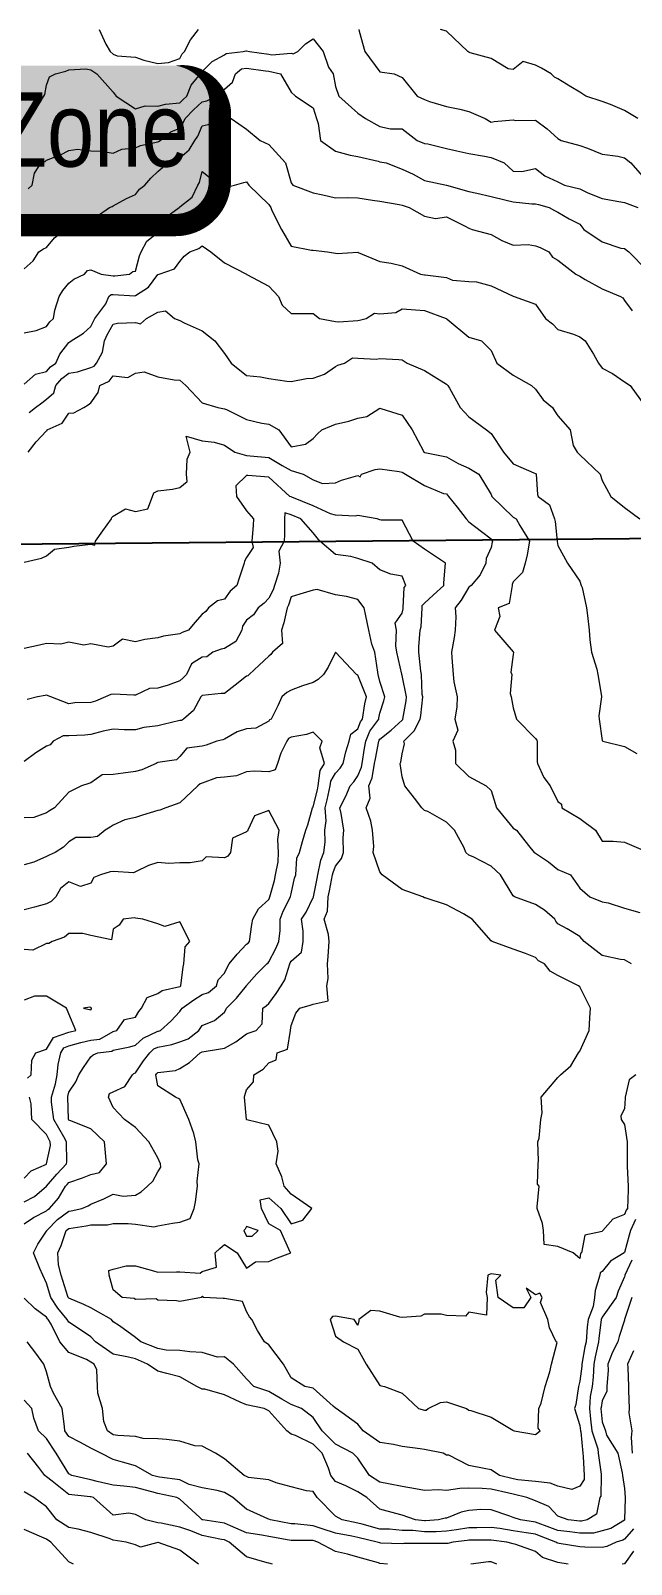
# Model space of a CAD drawing. Extents: x 537850 to 541798, y 6045627 to 6050132.
# Drawn here: x 540081.2 to 540162.2, y 6046656 to 6046862.9 of the extents above; entities that cross this region are included whole.
import ezdxf

# ---------------------------------------------------------------- set-up
doc = ezdxf.new("R2010")
doc.units = 0
doc.header["$LTSCALE"] = 5
doc.linetypes.add('DASHED2', pattern=[9.525, 6.35, -3.175])
doc.linetypes.add('foc-QUARTERLINE', pattern=[33, 25, -3, 2, -3])
doc.layers.add('CG-NOTES', color=7, linetype='Continuous')
doc.layers.add('L-SECQ', color=8, linetype='foc-QUARTERLINE')
doc.layers.add('Contour_Line_Intermediate', color=7, linetype='DASHED2', true_color=0xd9d9d9)
doc.layers.add('Contour_Line_Major', color=7, linetype='Continuous', true_color=0x6b6b6b)
doc.styles.add('80', font='ARIALN.TTF', dxfattribs={"height": 10})

# ---------------------------------------------------------------- blocks, each defined once
blk = doc.blocks.new('*U489')
h = blk.add_hatch(color=255)
edge = h.paths.add_edge_path()
edge.add_line((-44, -11.5), (44, -11.5))
edge.add_arc((44, -5.5), 6, 270, 360)
edge.add_line((50, -5.5), (50, 4))
edge.add_arc((44, 4), 6, 0, 90)
edge.add_line((44, 10), (-44, 10))
edge.add_arc((-44, 4), 6, 90, 180)
edge.add_line((-50, 4), (-50, -5.5))
edge.add_arc((-44, -5.5), 6, 180, 270)
at = {"color": 131, "flags": 128}
blk.add_lwpolyline([(-44, -11.5, 3, 3, 0), (44, -11.5, 3, 3, 0.414214), (50, -5.5, 3, 3, 0), (50, 4, 3, 0, 0.414214), (44, 10, 0, 0, 0), (-44, 10, 0, 0, 0.414214), (-50, 4, 0, 0, 0), (-50, -5.5, 0, 3, 0.414214)], format="xyseb", close=True, dxfattribs=at)
at = {"color": 131, "style": '80'}
blk.add_attdef('ENTER_TEXT_001', (-35.99, -5), '', height=10, dxfattribs=at)

msp = doc.modelspace()

# ---------------------------------------------------------------- linework, layer by layer
at = {"layer": 'Contour_Line_Intermediate', "linetype": 'Continuous', "lineweight": 13, "flags": 128}
for points, elevation in [([(540090.44, 6046863.029), (540091.307, 6046861.043), (540091.912, 6046860.029), (540092.321, 6046859.686), (540092.874, 6046859.475), (540095.321, 6046859.301), (540096.453, 6046858.896), (540098.32, 6046858.429), (540099.797, 6046858.552), (540101.32, 6046859.112), (540101.615, 6046859.734), (540101.921, 6046860.029), (540102.739, 6046861.61), (540103.817, 6046863.029)], 890.957), ([(540125.477, 6046863.029), (540125.533, 6046862.815), (540126.263, 6046860.029), (540128.319, 6046857.33), (540130.244, 6046857.029), (540131.319, 6046856.553), (540133.354, 6046854.029), (540134.319, 6046853.564), (540135.029, 6046853.319), (540137.319, 6046852.64), (540139.082, 6046852.265), (540140.318, 6046851.968), (540142.509, 6046851.029), (540143.318, 6046850.543), (540143.741, 6046850.607), (540146.318, 6046850.853), (540146.619, 6046850.728), (540149.318, 6046850.8), (540150.901, 6046849.613), (540152.318, 6046848.325), (540152.782, 6046848.029), (540155.318, 6046847.393), (540156.331, 6046847.016), (540158.318, 6046846.208), (540160.424, 6046845.923), (540161.317, 6046845.73), (540162.177, 6046845.029), (540164.317, 6046842.564)], 890.957), ([(540163.126, 6046851.029), (540161.317, 6046852.073), (540159.426, 6046852.92), (540158.318, 6046853.29), (540156.099, 6046854.029), (540155.318, 6046854.55), (540154.065, 6046855.281), (540152.318, 6046856.357), (540151.881, 6046856.592), (540151.445, 6046857.029), (540150.106, 6046857.817), (540149.318, 6046858.211), (540147.644, 6046858.703), (540146.318, 6046857.622), (540145.625, 6046857.722), (540143.318, 6046859.106), (540140.486, 6046859.861), (540140.318, 6046859.952), (540140.172, 6046860.029), (540137.319, 6046862.778), (540136.503, 6046863.029)], 891.957), ([(540080.822, 6046841.529), (540081.381, 6046842.03), (540081.704, 6046843.646), (540082.584, 6046845.029), (540083.135, 6046845.216), (540083.321, 6046845.406), (540085.223, 6046846.128), (540086.321, 6046846.681), (540087.491, 6046846.859), (540089.321, 6046846.646), (540090.759, 6046846.591), (540092.321, 6046846.36), (540093.474, 6046846.876), (540095.321, 6046847.07), (540095.984, 6046847.366), (540098.32, 6046847.884), (540098.427, 6046847.923), (540098.665, 6046848.029), (540100.118, 6046849.231), (540101.32, 6046849.713), (540101.82, 6046850.529), (540102.038, 6046851.029), (540103.158, 6046852.191), (540104.32, 6046853.27), (540104.945, 6046853.404), (540106.252, 6046854.029), (540106.89, 6046854.459), (540107.32, 6046854.983), (540108.441, 6046855.907), (540108.808, 6046857.029), (540109.617, 6046857.732), (540110.32, 6046857.805), (540112.895, 6046857.454), (540113.32, 6046857.401), (540114.884, 6046857.029), (540116.32, 6046854.577), (540116.941, 6046854.029), (540119.319, 6046852.443), (540119.744, 6046851.029), (540119.998, 6046850.351), (540120.318, 6046848.029), (540122.319, 6046846.59), (540124.297, 6046846.051), (540125.319, 6046845.874), (540128.101, 6046845.247), (540128.319, 6046845.189), (540129.174, 6046845.029), (540131.319, 6046844.195), (540132.823, 6046843.525), (540134.319, 6046842.652), (540137.304, 6046842.03), (540137.319, 6046842.028), (540137.321, 6046842.027), (540140.318, 6046841.165), (540141.389, 6046840.959), (540143.318, 6046840.493), (540145.345, 6046840.003), (540146.318, 6046839.768), (540148.826, 6046839.522), (540149.318, 6046839.516), (540149.723, 6046839.435), (540151.155, 6046839.03), (540151.882, 6046838.594), (540152.318, 6046838.395), (540153.868, 6046837.479), (540155.318, 6046836.755), (540155.816, 6046836.03), (540158.318, 6046834.392), (540160.837, 6046833.51), (540161.317, 6046833.492), (540161.916, 6046833.03), (540164.317, 6046830.548)], 888.957), ([(540080.321, 6046830.736), (540081.533, 6046831.818), (540082.298, 6046833.03), (540082.918, 6046833.433), (540083.321, 6046833.635), (540084.416, 6046834.935), (540085.817, 6046836.03), (540085.928, 6046836.422), (540086.321, 6046836.849), (540087.989, 6046837.362), (540089.321, 6046837.647), (540090.356, 6046837.994), (540091.835, 6046839.03), (540092.198, 6046839.153), (540092.321, 6046839.233), (540094.131, 6046840.22), (540095.321, 6046840.773), (540095.869, 6046841.481), (540096.6, 6046842.03), (540097.386, 6046842.964), (540098.32, 6046843.846), (540098.955, 6046844.395), (540099.604, 6046845.029), (540100.858, 6046845.491), (540101.32, 6046845.697), (540102.569, 6046846.78), (540103.351, 6046848.029), (540103.719, 6046848.63), (540104.32, 6046850.008), (540105.137, 6046850.212), (540106.362, 6046851.029), (540107.151, 6046851.198), (540107.32, 6046851.279), (540108.227, 6046851.029), (540110.32, 6046849.555), (540112.151, 6046848.029), (540113.32, 6046847.492), (540115.564, 6046845.029), (540116.32, 6046842.324), (540116.565, 6046842.03), (540119.319, 6046840.973), (540120.626, 6046840.723), (540122.319, 6046840.316), (540124.005, 6046840.343), (540125.319, 6046840.306), (540127.331, 6046840.017), (540128.319, 6046839.852), (540130.935, 6046839.414), (540131.319, 6046839.31), (540132.256, 6046839.03), (540134.319, 6046837.83), (540135.801, 6046837.548), (540137.319, 6046837.75), (540139.838, 6046836.51), (540140.318, 6046836.233), (540140.776, 6046836.03), (540143.318, 6046835.374), (540144.771, 6046834.577), (540146.318, 6046833.933), (540148.321, 6046834.027), (540149.318, 6046833.838), (540149.929, 6046833.641), (540151.107, 6046833.03), (540151.622, 6046832.334), (540152.318, 6046831.927), (540154.746, 6046830.03), (540155.318, 6046829.766), (540156.029, 6046829.318), (540158.318, 6046828.032), (540160.767, 6046827.03), (540161.102, 6046826.815), (540161.317, 6046826.48), (540162.374, 6046825.087)], 887.957), ([(540080.321, 6046822.134), (540081.926, 6046822.426), (540083.321, 6046822.961), (540083.767, 6046823.585), (540084.282, 6046824.03), (540084.456, 6046825.165), (540085.037, 6046827.03), (540085.514, 6046827.837), (540086.321, 6046828.823), (540087.015, 6046829.336), (540088.457, 6046830.03), (540088.837, 6046830.514), (540089.321, 6046830.586), (540090.704, 6046830.03), (540092.321, 6046829.807), (540092.555, 6046829.796), (540094.51, 6046830.03), (540094.957, 6046830.394), (540095.321, 6046830.423), (540095.855, 6046832.496), (540096.089, 6046833.03), (540096.879, 6046834.472), (540098.32, 6046835.634), (540098.604, 6046835.746), (540098.907, 6046836.03), (540099.56, 6046837.791), (540101.206, 6046839.03), (540101.279, 6046839.071), (540101.32, 6046839.098), (540102.958, 6046840.392), (540103.751, 6046842.03), (540103.962, 6046842.388), (540104.32, 6046843.863), (540106.677, 6046842.03), (540107.32, 6046841.793), (540107.589, 6046841.761), (540108.699, 6046842.03), (540109.949, 6046842.4), (540110.32, 6046842.47), (540110.631, 6046842.03), (540113.32, 6046839.416), (540113.602, 6046839.03), (540113.718, 6046838.631), (540115.019, 6046836.03), (540116.32, 6046833.82), (540119.081, 6046833.268), (540119.319, 6046833.242), (540121.225, 6046833.03), (540122.319, 6046832.861), (540122.523, 6046832.826), (540125.319, 6046832.976), (540125.396, 6046832.953), (540128.319, 6046831.753), (540129.847, 6046831.502), (540131.319, 6046831.167), (540133.776, 6046830.03), (540134.319, 6046829.949), (540134.437, 6046829.912), (540137.319, 6046829.552), (540138.112, 6046829.236), (540140.318, 6046829.056), (540141.342, 6046829.007), (540143.318, 6046828.442), (540146.282, 6046827.066), (540146.318, 6046827.053), (540146.439, 6046827.03), (540149.318, 6046825.959), (540150.679, 6046824.03), (540151.625, 6046823.338), (540152.318, 6046822.58), (540154.427, 6046821.922), (540155.318, 6046821.586), (540156.03, 6046821.031), (540157.12, 6046819.228), (540157.814, 6046818.031), (540158.318, 6046817.355), (540159.72, 6046816.628), (540161.317, 6046815.51), (540162.11, 6046815.031), (540164.074, 6046812.275)], 886.957), ([(540080.321, 6046815.183), (540081.832, 6046816.52), (540083.321, 6046816.889), (540083.841, 6046817.511), (540084.562, 6046818.031), (540085.101, 6046819.251), (540086.321, 6046820.792), (540086.469, 6046820.883), (540086.647, 6046821.031), (540088.288, 6046822.063), (540089.321, 6046822.97), (540089.664, 6046823.687), (540089.856, 6046824.03), (540091.322, 6046826.031), (540091.74, 6046827.03), (540092.048, 6046827.303), (540092.321, 6046827.265), (540095.234, 6046827.117), (540095.321, 6046827.127), (540097.091, 6046828.26), (540098.32, 6046829.997), (540098.35, 6046830), (540098.503, 6046830.03), (540100.607, 6046830.744), (540101.32, 6046831.734), (540101.893, 6046832.457), (540102.656, 6046833.03), (540103.858, 6046833.492), (540104.32, 6046833.862), (540105.508, 6046833.03), (540107.32, 6046831.565), (540110.289, 6046830.03), (540110.32, 6046830.007), (540110.366, 6046829.984), (540113.32, 6046828.394), (540114.618, 6046827.03), (540115.137, 6046825.848), (540116.32, 6046824.706), (540116.995, 6046824.706), (540119.319, 6046824.706), (540120.164, 6046824.03), (540122.319, 6046823.618), (540122.75, 6046823.6), (540125.319, 6046823.789), (540125.543, 6046823.807), (540126.447, 6046824.03), (540127.57, 6046824.779), (540128.319, 6046824.682), (540130.48, 6046824.869), (540131.319, 6046825.341), (540133.132, 6046825.217), (540134.319, 6046825.136), (540137.268, 6046824.03), (540137.319, 6046824.017), (540137.393, 6046823.956), (540140.318, 6046821.528), (540142.009, 6046821.031), (540143.318, 6046819.721), (540144.107, 6046818.031), (540146.318, 6046816.385), (540148.779, 6046815.031), (540149.318, 6046814.532), (540150.353, 6046813.066), (540151.627, 6046812.031), (540151.89, 6046811.603), (540152.318, 6046810.908), (540153.986, 6046809.031), (540154.415, 6046806.934), (540154.914, 6046806.031), (540155.318, 6046805.672), (540158.026, 6046803.031), (540158.318, 6046802.177), (540159.488, 6046800.032), (540161.317, 6046798.551), (540163.38, 6046797.032)], 885.957), ([(540080.835, 6046806.031), (540081.935, 6046807.417), (540083.321, 6046808.906), (540083.404, 6046808.948), (540083.415, 6046809.031), (540085.422, 6046809.931), (540086.321, 6046811.264), (540087.021, 6046811.331), (540088.334, 6046812.031), (540088.962, 6046812.39), (540089.321, 6046812.689), (540090.282, 6046814.07), (540090.53, 6046815.031), (540091.758, 6046815.594), (540092.321, 6046816.32), (540094.273, 6046816.078), (540095.321, 6046816.651), (540096.506, 6046816.846), (540098.32, 6046816.191), (540100.557, 6046815.794), (540101.32, 6046815.712), (540102.125, 6046815.031), (540104.32, 6046812.652), (540106.45, 6046812.031), (540107.32, 6046811.852), (540107.595, 6046811.756), (540110.32, 6046810.434), (540112.4, 6046809.95), (540113.32, 6046809.79), (540114.673, 6046809.031), (540116.32, 6046806.741), (540118.25, 6046807.1), (540119.319, 6046807.87), (540119.878, 6046808.473), (540120.493, 6046809.031), (540121.791, 6046809.56), (540122.319, 6046809.804), (540124.132, 6046810.219), (540125.319, 6046810.612), (540126.536, 6046810.814), (540128.319, 6046811.968), (540128.437, 6046811.913), (540131.319, 6046811.026), (540132.646, 6046809.031), (540134.185, 6046806.165), (540134.264, 6046806.031), (540134.319, 6046805.996), (540134.357, 6046805.993), (540137.319, 6046805.401), (540138.86, 6046804.49), (540140.318, 6046803.854), (540141.644, 6046803.031), (540143.318, 6046800.291), (540143.428, 6046800.032), (540146.318, 6046797.268), (540146.713, 6046797.032), (540147.203, 6046796.147), (540148.521, 6046794.032), (540148.178, 6046792.172), (540147.918, 6046791.032), (540147.579, 6046789.772), (540146.318, 6046788.555), (540146.185, 6046788.166), (540146.144, 6046788.032), (540145.74, 6046785.61), (540144.295, 6046785.032), (540144.513, 6046783.838), (540143.788, 6046782.032), (540146.318, 6046779.081), (540146.351, 6046779.033), (540146.348, 6046779.003), (540146.318, 6046778.74), (540145.979, 6046776.371), (540146.11, 6046776.033), (540145.894, 6046773.457), (540146.019, 6046773.033), (540146.318, 6046771.537), (540146.765, 6046770.033), (540149.318, 6046767.394), (540149.475, 6046767.19), (540149.532, 6046767.033), (540149.532, 6046764.247), (540149.566, 6046764.033), (540150.45, 6046762.166), (540151.299, 6046761.033), (540152.318, 6046758.892), (540152.836, 6046758.551), (540152.862, 6046758.034), (540155.318, 6046756.63), (540157.405, 6046755.034), (540158.318, 6046753.569), (540159.782, 6046753.569), (540161.317, 6046753.43), (540164.153, 6046752.199)], 883.958), ([(540080.321, 6046791.164), (540082.639, 6046791.714), (540083.321, 6046792.034), (540084.411, 6046792.942), (540086.321, 6046793.193), (540087.002, 6046793.351), (540089.321, 6046793.592), (540089.86, 6046793.493), (540089.932, 6046794.032), (540090.933, 6046795.42), (540092.095, 6046797.032), (540092.127, 6046797.225), (540092.321, 6046797.405), (540093.967, 6046798.385), (540095.321, 6046798.017), (540096.975, 6046798.377), (540097.636, 6046800.032), (540097.823, 6046800.529), (540098.32, 6046800.814), (540100.305, 6046801.047), (540101.32, 6046801.254), (540102.283, 6046802.069), (540102.209, 6046803.031), (540102.287, 6046805.064), (540102.695, 6046806.031), (540102.164, 6046808.188), (540104.32, 6046807.551), (540105.962, 6046807.39), (540107.32, 6046806.977), (540108.751, 6046806.031), (540110.32, 6046805.561), (540110.807, 6046805.544), (540113.32, 6046805.301), (540115.138, 6046804.213), (540116.32, 6046803.557), (540117.955, 6046803.031), (540119.319, 6046802.287), (540120.548, 6046801.803), (540122.319, 6046801.897), (540123.118, 6046802.232), (540125.319, 6046802.859), (540125.648, 6046802.703), (540125.836, 6046803.031), (540127.675, 6046803.675), (540128.319, 6046803.756), (540130.92, 6046803.431), (540131.319, 6046803.302), (540131.756, 6046803.031), (540134.319, 6046801.54), (540136.909, 6046800.442), (540137.319, 6046800.403), (540137.581, 6046800.032), (540138.746, 6046798.604), (540139.974, 6046797.032), (540140.318, 6046796.623), (540142.034, 6046795.316), (540143.318, 6046794.337), (540143.487, 6046794.032), (540143.47, 6046793.88), (540143.318, 6046793.145), (540142.661, 6046791.69), (540142.624, 6046791.032), (540141.855, 6046789.495), (540140.636, 6046788.032), (540140.438, 6046787.913), (540140.318, 6046787.82), (540139.271, 6046786.079), (540138.477, 6046785.032), (540138.543, 6046783.808), (540138.449, 6046782.032), (540138.338, 6046781.013), (540137.997, 6046779.033), (540138.017, 6046778.335), (540138.204, 6046776.033), (540138.31, 6046775.041), (540138.741, 6046773.033), (540138.676, 6046771.676), (540138.415, 6046770.033), (540138.831, 6046768.52), (540138.148, 6046767.033), (540138.538, 6046765.814), (540138.538, 6046764.033), (540140.318, 6046762.283), (540142.64, 6046761.033), (540143.318, 6046760.385), (540144.036, 6046758.034), (540146.318, 6046755.295), (540146.734, 6046755.034), (540148.355, 6046752.997), (540149.136, 6046752.034), (540149.318, 6046751.941), (540151.052, 6046750.768), (540152.318, 6046749.74), (540154.056, 6046749.034), (540155.318, 6046747.232), (540156.641, 6046746.034), (540158.318, 6046745.377), (540159.125, 6046745.227), (540161.317, 6046744.54), (540163.394, 6046743.958)], 882.958), ([(540162.281, 6046737.035), (540161.317, 6046737.547), (540160.764, 6046737.588), (540158.318, 6046738.123), (540155.867, 6046740.034), (540155.318, 6046740.72), (540153.603, 6046741.749), (540152.318, 6046742.392), (540152.054, 6046742.771), (540151.907, 6046743.034), (540150.521, 6046744.238), (540149.318, 6046745.009), (540146.501, 6046746.034), (540146.318, 6046746.19), (540144.587, 6046749.034), (540143.318, 6046750.202), (540140.884, 6046751.469), (540140.318, 6046751.677), (540139.912, 6046752.034), (540139.685, 6046752.668), (540138.386, 6046755.034), (540137.319, 6046756.133), (540134.79, 6046757.562), (540134.319, 6046757.697), (540133.975, 6046758.034), (540133.001, 6046759.352), (540131.657, 6046761.033), (540131.319, 6046762.237), (540131.038, 6046764.033), (540131.132, 6046764.22), (540131.319, 6046765.317), (540131.654, 6046766.698), (540131.56, 6046767.033), (540132.92, 6046768.432), (540133.753, 6046770.033), (540133.835, 6046770.516), (540134.092, 6046773.033), (540134.034, 6046773.318), (540133.939, 6046776.033), (540133.848, 6046776.504), (540133.553, 6046779.033), (540133.582, 6046779.77), (540133.764, 6046782.032), (540133.878, 6046782.473), (540134.005, 6046785.032), (540134.015, 6046785.336), (540134.319, 6046785.653), (540135.55, 6046786.801), (540136.963, 6046788.032), (540136.949, 6046788.402), (540137.168, 6046791.032), (540134.319, 6046792.946), (540132.781, 6046794.032), (540131.319, 6046796.868), (540128.482, 6046796.868), (540128.319, 6046796.89), (540127.965, 6046797.032), (540125.319, 6046797.479), (540124.954, 6046797.397), (540122.319, 6046797.518), (540121.639, 6046797.712), (540119.319, 6046798.784), (540116.417, 6046799.934), (540116.32, 6046799.975), (540116.151, 6046800.032), (540113.32, 6046802.627), (540110.477, 6046802.874), (540110.32, 6046802.867), (540108.851, 6046801.5), (540108.957, 6046800.032), (540110.32, 6046798.094), (540111.262, 6046797.032), (540111.208, 6046796.144), (540111.01, 6046794.032), (540111.202, 6046793.15), (540110.32, 6046791.828), (540110.05, 6046791.302), (540109.989, 6046791.032), (540109.323, 6046789.029), (540108.992, 6046788.032), (540108.093, 6046787.259), (540107.32, 6046786.203), (540106.4, 6046785.952), (540105.174, 6046785.032), (540104.807, 6046784.546), (540104.32, 6046784.183), (540103.325, 6046783.028), (540102.468, 6046782.032), (540101.648, 6046781.705), (540101.32, 6046781.53), (540099.125, 6046781.228), (540098.32, 6046780.987), (540096.61, 6046780.743), (540095.321, 6046780.445), (540093.572, 6046780.781), (540092.321, 6046779.843), (540091.619, 6046779.734), (540089.321, 6046780.156), (540088.366, 6046779.987), (540086.321, 6046780.396), (540085.242, 6046780.112), (540083.321, 6046780.195), (540082.362, 6046779.991), (540080.321, 6046779.558)], 881.958), ([(540162.854, 6046722.035), (540161.971, 6046721.382), (540161.427, 6046719.035), (540161.429, 6046718.924), (540161.317, 6046717.479), (540160.812, 6046716.541), (540160.858, 6046716.036), (540161.317, 6046715.372), (540161.701, 6046713.036), (540161.67, 6046712.684), (540161.677, 6046710.036), (540161.671, 6046709.682), (540161.828, 6046707.036), (540161.81, 6046706.544), (540161.736, 6046704.036), (540161.57, 6046703.784), (540161.317, 6046703.223), (540159.757, 6046702.596), (540158.397, 6046701.036), (540158.361, 6046700.992), (540158.318, 6046700.933), (540155.95, 6046700.405), (540155.522, 6046698.036), (540155.398, 6046697.956), (540155.318, 6046697.288), (540154.375, 6046698.036), (540152.318, 6046698.898), (540150.469, 6046699.188), (540150.405, 6046701.036), (540150.266, 6046701.984), (540149.525, 6046704.036), (540149.543, 6046704.262), (540149.814, 6046707.036), (540149.568, 6046707.286), (540149.686, 6046710.036), (540149.74, 6046710.458), (540149.649, 6046713.036), (540149.792, 6046713.51), (540150.049, 6046716.036), (540150.198, 6046716.915), (540150.083, 6046719.035), (540152.318, 6046721.696), (540152.486, 6046721.867), (540152.693, 6046722.035), (540154.075, 6046723.278), (540155.1, 6046725.035), (540155.318, 6046725.231), (540156.578, 6046728.035), (540156.634, 6046729.718), (540156.726, 6046731.035), (540155.318, 6046733.927), (540155.129, 6046734.035), (540152.318, 6046735.447), (540151.303, 6046736.02), (540150.512, 6046737.035), (540149.707, 6046737.423), (540149.318, 6046737.87), (540147.952, 6046738.401), (540146.318, 6046738.982), (540143.462, 6046740.034), (540143.318, 6046740.112), (540140.785, 6046743.034), (540140.318, 6046743.331), (540139.606, 6046743.747), (540137.319, 6046744.965), (540134.425, 6046745.928), (540134.319, 6046745.941), (540134.105, 6046746.034), (540131.319, 6046747.056), (540128.634, 6046749.034), (540128.319, 6046749.423), (540127.423, 6046752.034), (540127.498, 6046752.855), (540127.33, 6046755.034), (540127.075, 6046756.278), (540126.477, 6046758.034), (540126.984, 6046759.368), (540126.819, 6046761.033), (540127.271, 6046762.082), (540127.603, 6046764.033), (540127.708, 6046764.645), (540128.147, 6046767.033), (540128.194, 6046767.159), (540128.319, 6046767.325), (540129.826, 6046768.526), (540131.319, 6046769.884), (540131.392, 6046769.96), (540131.43, 6046770.033), (540131.851, 6046772.501), (540131.905, 6046773.033), (540131.319, 6046775.893), (540131.276, 6046776.033), (540131.267, 6046776.084), (540130.606, 6046779.033), (540130.445, 6046779.906), (540130.557, 6046782.032), (540130.377, 6046782.974), (540131.319, 6046784.305), (540131.468, 6046784.883), (540131.475, 6046785.032), (540131.568, 6046787.783), (540131.807, 6046788.032), (540131.319, 6046789.305), (540129.792, 6046789.559), (540128.319, 6046790.166), (540127.267, 6046791.032), (540125.319, 6046791.7), (540124.401, 6046791.95), (540122.319, 6046792.216), (540120.187, 6046794.032), (540119.319, 6046795.126), (540117.634, 6046797.032), (540116.32, 6046797.578), (540115.496, 6046797.855), (540115.438, 6046797.032), (540115.438, 6046794.914), (540115.39, 6046794.032), (540114.683, 6046792.669), (540114.865, 6046791.032), (540114.635, 6046789.717), (540114.091, 6046788.032), (540113.911, 6046787.441), (540113.32, 6046786.311), (540112.68, 6046785.672), (540111.866, 6046785.032), (540111.258, 6046784.095), (540110.32, 6046783.355), (540109.787, 6046782.565), (540109.671, 6046782.032), (540108.878, 6046780.474), (540107.32, 6046779.544), (540106.905, 6046779.448), (540105.787, 6046779.033), (540104.956, 6046778.397), (540104.32, 6046778.352), (540102.877, 6046777.476), (540102.226, 6046776.033), (540101.78, 6046775.573), (540101.32, 6046775.184), (540099.756, 6046774.597), (540098.32, 6046774.204), (540097.211, 6046774.142), (540095.321, 6046773.259), (540095.125, 6046773.228), (540092.321, 6046773.405), (540092.015, 6046773.339), (540091.298, 6046773.033), (540089.913, 6046772.441), (540089.321, 6046772.272), (540087.154, 6046772.2), (540086.321, 6046772.076), (540083.897, 6046773.033), (540083.321, 6046773.25), (540083.147, 6046773.207), (540082.095, 6046773.033), (540080.707, 6046772.647)], 880.958), ([(540162.306, 6046697.048), (540161.359, 6046695.037), (540161.355, 6046694.999), (540161.317, 6046694.813), (540160.459, 6046692.895), (540160.178, 6046692.037), (540158.318, 6046689.381), (540158.184, 6046689.037), (540157.851, 6046686.503), (540157.821, 6046686.037), (540157.355, 6046684), (540157.187, 6046683.037), (540157.098, 6046681.257), (540156.946, 6046680.037), (540156.7, 6046678.656), (540156.61, 6046677.037), (540156.746, 6046675.609), (540156.915, 6046674.038), (540157.727, 6046671.628), (540157.78, 6046671.038), (540158.177, 6046668.179), (540158.184, 6046668.038), (540158.124, 6046665.231), (540158.006, 6046665.038), (540157.548, 6046662.807), (540156.276, 6046662.038), (540155.511, 6046661.845), (540155.318, 6046661.848), (540153.742, 6046662.038), (540152.318, 6046662.548), (540151.13, 6046663.85), (540149.318, 6046664.594), (540148.16, 6046665.038), (540146.318, 6046665.503), (540145.703, 6046665.653), (540143.318, 6046666.162), (540142.102, 6046666.255), (540140.318, 6046666.289), (540139.081, 6046666.276), (540137.319, 6046666.006), (540136.288, 6046666.068), (540134.319, 6046665.973), (540133.127, 6046666.23), (540131.319, 6046666.547), (540129.454, 6046666.903), (540128.319, 6046667.102), (540126.917, 6046668.038), (540125.319, 6046670.372), (540124.667, 6046671.038), (540122.319, 6046672.24), (540120.514, 6046674.038), (540119.319, 6046675.849), (540117.714, 6046677.037), (540116.32, 6046677.579), (540115.068, 6046678.289), (540113.32, 6046679.365), (540111.294, 6046680.037), (540110.32, 6046681.067), (540108.573, 6046683.037), (540107.32, 6046684.031), (540106.377, 6046683.98), (540104.32, 6046684.595), (540102.656, 6046684.701), (540101.32, 6046684.887), (540099.447, 6046684.91), (540098.32, 6046685.126), (540096.062, 6046686.037), (540095.321, 6046686.626), (540093.17, 6046688.188), (540092.321, 6046688.739), (540092.072, 6046689.037), (540090.314, 6046690.03), (540089.321, 6046690.616), (540088.367, 6046691.083), (540086.321, 6046691.913), (540086.265, 6046691.981), (540086.228, 6046692.037), (540086.189, 6046692.169), (540085.28, 6046695.037), (540084.948, 6046696.41), (540084.865, 6046698.036), (540085.316, 6046699.042), (540085.984, 6046701.036), (540086.15, 6046701.207), (540086.321, 6046701.334), (540088.671, 6046701.686), (540089.321, 6046701.835), (540091.54, 6046701.817), (540092.321, 6046702.001), (540094.356, 6046702.001), (540095.321, 6046701.901), (540097.809, 6046701.548), (540098.32, 6046701.705), (540100.333, 6046702.024), (540101.32, 6046702.183), (540102.696, 6046702.66), (540103.255, 6046704.036), (540103.425, 6046704.931), (540103.697, 6046707.036), (540103.654, 6046707.702), (540103.9, 6046710.036), (540103.749, 6046710.607), (540103.467, 6046713.036), (540103.201, 6046714.155), (540102.517, 6046716.036), (540101.32, 6046718.779), (540100.71, 6046719.035), (540098.32, 6046720.552), (540098.068, 6046722.035), (540098.17, 6046722.185), (540098.32, 6046722.384), (540100.734, 6046722.621), (540101.32, 6046722.886), (540102.629, 6046723.727), (540104.056, 6046725.035), (540104.25, 6046725.105), (540104.32, 6046725.161), (540106.817, 6046725.538), (540107.32, 6046725.654), (540108.873, 6046726.482), (540110.32, 6046727.584), (540110.655, 6046727.7), (540111.628, 6046728.035), (540112.44, 6046728.915), (540112.528, 6046731.035), (540112.981, 6046731.374), (540113.32, 6046731.668), (540114.326, 6046733.028), (540114.988, 6046734.035), (540115.472, 6046734.882), (540116.173, 6046737.035), (540116.223, 6046737.132), (540116.32, 6046737.357), (540117.752, 6046738.602), (540117.94, 6046740.034), (540117.94, 6046741.414), (540117.752, 6046743.034), (540118.369, 6046743.985), (540119.319, 6046745.979), (540119.336, 6046746.018), (540119.336, 6046746.034), (540119.834, 6046748.52), (540119.936, 6046749.034), (540120.346, 6046751.007), (540120.729, 6046752.034), (540120.92, 6046753.434), (540120.899, 6046755.034), (540121.049, 6046756.304), (540120.935, 6046758.034), (540121.205, 6046759.148), (540121.611, 6046761.033), (540121.692, 6046761.661), (540122.319, 6046762.722), (540122.95, 6046763.402), (540123.341, 6046764.033), (540123.724, 6046765.629), (540124.172, 6046767.033), (540124.377, 6046767.976), (540125.319, 6046768.699), (540125.681, 6046769.671), (540125.955, 6046770.033), (540126.284, 6046772.068), (540126.492, 6046773.033), (540125.319, 6046775.958), (540125.176, 6046776.033), (540122.319, 6046779.03), (540121.345, 6046777.007), (540120.696, 6046776.033), (540119.99, 6046775.363), (540119.319, 6046774.942), (540117.847, 6046774.505), (540116.32, 6046773.911), (540115.747, 6046773.606), (540115.099, 6046773.033), (540114.554, 6046771.799), (540113.641, 6046770.033), (540113.425, 6046769.928), (540113.32, 6046769.746), (540111.573, 6046768.78), (540110.32, 6046768.701), (540109.058, 6046768.295), (540107.32, 6046767.302), (540107.119, 6046767.235), (540106.293, 6046767.033), (540104.851, 6046766.502), (540104.32, 6046766.376), (540102.271, 6046766.083), (540101.32, 6046764.96), (540100.846, 6046764.507), (540098.32, 6046764.176), (540098.233, 6046764.121), (540098.126, 6046764.033), (540096.193, 6046763.16), (540095.321, 6046762.942), (540093.645, 6046762.709), (540092.321, 6046762.566), (540090.827, 6046762.527), (540089.321, 6046761.435), (540089.036, 6046761.318), (540088.06, 6046761.033), (540086.321, 6046760.17), (540084.418, 6046758.034), (540083.7, 6046757.655), (540083.321, 6046757.39), (540081.602, 6046756.753), (540080.321, 6046756.718)], 878.958), ([(540162.336, 6046692.037), (540161.334, 6046689.053), (540161.329, 6046689.037), (540161.328, 6046689.026), (540161.317, 6046688.968), (540160.592, 6046686.763), (540160.431, 6046686.037), (540159.688, 6046684.666), (540159.097, 6046683.037), (540159.137, 6046682.218), (540158.93, 6046680.037), (540158.952, 6046679.403), (540158.318, 6046678.107), (540158.156, 6046677.199), (540158.147, 6046677.037), (540158.318, 6046675.252), (540158.738, 6046674.038), (540158.89, 6046673.465), (540160.413, 6046671.038), (540161, 6046668.356), (540161.061, 6046668.038), (540161.317, 6046666.25), (540161.401, 6046665.038), (540161.407, 6046664.948), (540161.34, 6046662.038), (540161.335, 6046662.021), (540161.317, 6046662.001), (540159.496, 6046660.86), (540158.318, 6046660.535), (540157.123, 6046660.233), (540155.318, 6046660.26), (540153.929, 6046660.428), (540152.318, 6046660.578), (540151.265, 6046660.986), (540149.318, 6046661.724), (540147.276, 6046662.038), (540146.318, 6046662.351), (540145.843, 6046662.513), (540143.318, 6046663.389), (540141.928, 6046663.429), (540140.318, 6046663.317), (540139.27, 6046663.087), (540137.319, 6046662.265), (540137.107, 6046662.25), (540136.203, 6046662.038), (540134.448, 6046661.909), (540134.319, 6046661.908), (540133.122, 6046662.038), (540131.319, 6046662.653), (540130.485, 6046662.872), (540128.319, 6046663.491), (540126.54, 6046665.038), (540125.319, 6046665.825), (540123.711, 6046666.646), (540122.319, 6046667.211), (540121.685, 6046668.038), (540121.371, 6046668.987), (540120.528, 6046671.038), (540119.319, 6046672.242), (540116.929, 6046673.429), (540116.32, 6046673.601), (540115.733, 6046674.038), (540113.32, 6046676.752), (540112.673, 6046677.037), (540110.32, 6046677.544), (540109.458, 6046677.899), (540107.32, 6046678.916), (540104.701, 6046679.656), (540104.32, 6046679.647), (540103.598, 6046680.037), (540101.32, 6046681.323), (540099.568, 6046681.79), (540098.32, 6046682.099), (540096.945, 6046683.037), (540095.321, 6046683.759), (540094.37, 6046683.987), (540092.321, 6046684.385), (540089.92, 6046686.037), (540089.321, 6046686.712), (540087.356, 6046688.002), (540086.321, 6046688.71), (540086.116, 6046689.037), (540084.857, 6046690.573), (540083.895, 6046692.037), (540083.321, 6046693.956), (540082.801, 6046695.037), (540082.421, 6046695.937), (540081.562, 6046698.036), (540082.128, 6046699.23), (540083.321, 6046700.947), (540083.349, 6046701.009), (540083.358, 6046701.036), (540084.817, 6046702.54), (540086.321, 6046703.657), (540086.651, 6046703.707), (540088.088, 6046704.036), (540088.962, 6046704.396), (540089.321, 6046704.627), (540091.047, 6046705.31), (540092.321, 6046705.956), (540093.686, 6046705.671), (540095.321, 6046705.826), (540096.092, 6046706.264), (540096.943, 6046707.036), (540097.647, 6046707.709), (540098.32, 6046708.986), (540098.743, 6046709.614), (540098.707, 6046710.036), (540098.32, 6046710.862), (540097.138, 6046713.036), (540095.321, 6046714.952), (540093.826, 6046716.036), (540092.321, 6046717.635), (540091.683, 6046719.035), (540091.833, 6046719.523), (540092.321, 6046719.754), (540093.885, 6046720.471), (540094.94, 6046722.035), (540095.11, 6046722.246), (540095.321, 6046722.318), (540096.426, 6046723.929), (540097.261, 6046725.035), (540097.821, 6046725.534), (540098.32, 6046725.776), (540100.234, 6046726.122), (540101.32, 6046726.499), (540102.451, 6046726.905), (540103.867, 6046728.035), (540104.036, 6046728.319), (540104.32, 6046728.706), (540105.983, 6046729.372), (540107.32, 6046730.497), (540107.534, 6046730.821), (540107.606, 6046731.035), (540108.968, 6046732.387), (540110.295, 6046734.035), (540110.303, 6046734.052), (540110.32, 6046734.079), (540111.685, 6046735.67), (540113.068, 6046737.035), (540113.212, 6046737.143), (540113.32, 6046737.267), (540114.261, 6046739.093), (540114.666, 6046740.034), (540114.833, 6046741.521), (540114.833, 6046743.034), (540115.241, 6046744.112), (540116.232, 6046746.034), (540116.251, 6046746.103), (540116.32, 6046746.464), (540116.799, 6046748.555), (540116.962, 6046749.034), (540117.093, 6046751.261), (540117.481, 6046752.034), (540117.859, 6046753.495), (540118.32, 6046755.034), (540118.606, 6046755.748), (540119.229, 6046758.034), (540119.319, 6046758.169), (540119.878, 6046760.475), (540119.998, 6046761.033), (540120.264, 6046763.089), (540120.822, 6046764.033), (540120.216, 6046766.137), (540120.523, 6046767.033), (540119.319, 6046768.281), (540118.418, 6046767.934), (540116.32, 6046767.565), (540115.962, 6046767.391), (540115.755, 6046767.033), (540114.935, 6046765.418), (540114.478, 6046764.033), (540114.161, 6046763.192), (540113.32, 6046762.917), (540111.347, 6046763.006), (540110.32, 6046762.898), (540108.963, 6046762.39), (540107.32, 6046762.208), (540106.259, 6046762.095), (540104.32, 6046761.381), (540104.062, 6046761.292), (540103.747, 6046761.033), (540101.32, 6046758.749), (540099.42, 6046758.034), (540098.634, 6046757.72), (540098.32, 6046757.697), (540096.272, 6046757.082), (540095.321, 6046756.754), (540093.895, 6046756.459), (540092.321, 6046755.738), (540091.915, 6046755.44), (540091.237, 6046755.034), (540090.184, 6046754.17), (540089.321, 6046754.07), (540087.284, 6046754.07), (540086.321, 6046753.462), (540085.604, 6046752.751), (540084.492, 6046752.034), (540083.673, 6046751.683), (540083.321, 6046751.509), (540081.618, 6046750.738), (540080.321, 6046750.353)], 877.958), ([(540080.321, 6046701.958), (540081.557, 6046702.8), (540083.321, 6046703.705), (540083.484, 6046703.873), (540083.704, 6046704.036), (540084.953, 6046705.404), (540085.897, 6046707.036), (540086.094, 6046707.263), (540086.321, 6046707.509), (540088.183, 6046708.174), (540089.321, 6046708.599), (540090.458, 6046708.899), (540091.395, 6046710.036), (540091.335, 6046711.021), (540091.163, 6046713.036), (540089.321, 6046714.787), (540086.475, 6046715.881), (540086.321, 6046715.953), (540086.273, 6046716.036), (540086.266, 6046716.091), (540086.185, 6046719.035), (540086.217, 6046719.139), (540086.321, 6046719.698), (540087.27, 6046721.086), (540087.679, 6046722.035), (540088.311, 6046723.046), (540089.321, 6046724.498), (540089.606, 6046724.75), (540090.259, 6046725.035), (540092.118, 6046725.238), (540092.321, 6046725.356), (540094.547, 6046725.808), (540095.321, 6046726.033), (540096.379, 6046726.976), (540098.32, 6046727.919), (540098.419, 6046727.937), (540098.702, 6046728.035), (540100.089, 6046729.266), (540101.32, 6046730.57), (540101.494, 6046730.862), (540101.621, 6046731.035), (540103.201, 6046732.154), (540104.32, 6046732.87), (540105.202, 6046733.153), (540106.261, 6046734.035), (540106.476, 6046734.879), (540107.32, 6046735.739), (540107.734, 6046736.621), (540107.99, 6046737.035), (540109.048, 6046738.307), (540110.32, 6046739.661), (540110.533, 6046739.821), (540110.718, 6046740.034), (540111.024, 6046742.33), (540111.175, 6046743.034), (540111.909, 6046744.445), (540113.32, 6046745.697), (540113.412, 6046745.941), (540113.46, 6046746.034), (540114.081, 6046748.273), (540114.225, 6046749.034), (540114.583, 6046750.771), (540114.631, 6046752.034), (540114.553, 6046753.801), (540114.727, 6046755.034), (540113.32, 6046757.685), (540111.38, 6046756.974), (540110.479, 6046755.034), (540110.463, 6046754.89), (540110.32, 6046754.84), (540108.404, 6046753.95), (540108.146, 6046752.034), (540107.804, 6046751.55), (540107.32, 6046751.326), (540104.887, 6046751.467), (540104.32, 6046750.922), (540102.72, 6046750.634), (540101.32, 6046750.634), (540099.812, 6046750.542), (540098.32, 6046750.676), (540097.063, 6046750.291), (540095.321, 6046749.416), (540095.048, 6046749.306), (540092.321, 6046749.489), (540091.915, 6046749.44), (540090.597, 6046749.034), (540089.71, 6046748.645), (540089.321, 6046747.915), (540087.91, 6046747.445), (540086.321, 6046748.081), (540085.194, 6046747.161), (540084.566, 6046746.034), (540083.931, 6046745.424), (540083.321, 6046745.109), (540081.709, 6046744.647), (540080.321, 6046744.304)], 876.958), ([(540080.321, 6046704.92), (540081.694, 6046705.663), (540083.313, 6046707.036), (540083.317, 6046707.04), (540083.321, 6046707.042), (540084.711, 6046708.646), (540085.994, 6046710.036), (540086.049, 6046710.308), (540086.014, 6046713.036), (540085.666, 6046713.691), (540084.31, 6046716.036), (540083.989, 6046718.367), (540083.971, 6046719.035), (540084.537, 6046720.819), (540084.762, 6046722.035), (540084.895, 6046723.461), (540085.246, 6046725.035), (540085.654, 6046725.703), (540086.321, 6046725.938), (540087.95, 6046726.406), (540089.321, 6046726.715), (540090.511, 6046726.845), (540092.321, 6046727.897), (540092.435, 6046727.921), (540092.828, 6046728.035), (540093.844, 6046729.512), (540095.321, 6046729.848), (540095.787, 6046730.568), (540096.137, 6046731.035), (540096.894, 6046732.461), (540098.32, 6046733.031), (540098.923, 6046733.432), (540101.32, 6046733.947), (540101.372, 6046733.983), (540101.452, 6046734.035), (540101.746, 6046736.609), (540101.862, 6046737.035), (540102.026, 6046739.329), (540102.643, 6046740.034), (540101.32, 6046742.681), (540099.286, 6046742.069), (540098.32, 6046742.407), (540096.313, 6046743.034), (540095.321, 6046743.189), (540095.15, 6046743.205), (540093.667, 6046743.034), (540093.128, 6046742.227), (540092.321, 6046741.688), (540092.082, 6046740.274), (540089.321, 6046740.832), (540088.229, 6046741.126), (540086.321, 6046741.126), (540085.732, 6046740.624), (540084.066, 6046740.034), (540083.617, 6046739.739), (540083.321, 6046739.76), (540081.48, 6046738.876), (540080.321, 6046738.963)], 875.958), ([(540162.519, 6046660.837), (540161.317, 6046659.426), (540161.079, 6046659.276), (540160.215, 6046659.038), (540158.924, 6046658.432), (540158.318, 6046658.313), (540155.983, 6046658.373), (540155.318, 6046658.418), (540152.507, 6046658.849), (540152.318, 6046658.884), (540152.201, 6046658.922), (540152.065, 6046659.038), (540150.085, 6046659.805), (540149.318, 6046660.096), (540148.068, 6046660.289), (540146.318, 6046660.563), (540144.494, 6046660.863), (540143.318, 6046661), (540141.417, 6046660.939), (540140.318, 6046660.945), (540138.673, 6046660.684), (540137.319, 6046660.531), (540135.929, 6046660.428), (540134.319, 6046660.422), (540132.767, 6046660.59), (540131.319, 6046660.588), (540129.587, 6046660.77), (540128.319, 6046660.792), (540125.906, 6046661.451), (540125.319, 6046661.589), (540123.203, 6046662.038), (540122.319, 6046662.555), (540119.828, 6046665.038), (540119.319, 6046665.882), (540118.406, 6046665.952), (540116.32, 6046666.496), (540114.322, 6046667.036), (540113.32, 6046667.424), (540110.592, 6046667.766), (540110.32, 6046667.872), (540109.974, 6046668.038), (540107.32, 6046670.281), (540106.138, 6046671.038), (540104.32, 6046671.989), (540103.332, 6046672.026), (540101.32, 6046672.657), (540099.49, 6046672.868), (540098.32, 6046672.958), (540096.346, 6046673.012), (540095.321, 6046673.263), (540092.955, 6046673.403), (540092.321, 6046673.511), (540091.547, 6046674.038), (540091.055, 6046675.303), (540090.877, 6046677.037), (540090.257, 6046679.101), (540090.179, 6046680.037), (540090.113, 6046682.245), (540089.772, 6046683.037), (540089.321, 6046683.322), (540088.706, 6046683.652), (540086.321, 6046684.621), (540085.099, 6046686.037), (540083.946, 6046688.413), (540083.554, 6046689.037), (540083.449, 6046689.165), (540083.321, 6046689.359), (540081.766, 6046690.481), (540080.321, 6046691.924)], 876.958), ([(540153.741, 6046656.038), (540152.318, 6046656.304), (540150.25, 6046656.971), (540149.318, 6046657.77), (540146.656, 6046658.701), (540146.318, 6046658.802), (540145.426, 6046659.038), (540143.318, 6046659.284), (540143.08, 6046659.277), (540140.318, 6046659.29), (540140.101, 6046659.256), (540138.178, 6046659.038), (540137.493, 6046658.864), (540137.319, 6046658.861), (540134.518, 6046658.839), (540134.319, 6046658.833), (540131.532, 6046658.825), (540131.319, 6046658.818), (540128.459, 6046658.898), (540128.319, 6046658.915), (540127.95, 6046659.038), (540125.319, 6046659.654), (540124.538, 6046659.82), (540122.319, 6046660.245), (540120.536, 6046660.822), (540119.319, 6046661.216), (540116.845, 6046661.513), (540116.32, 6046661.509), (540113.526, 6046662.038), (540113.32, 6046662.122), (540113.166, 6046662.192), (540110.32, 6046663.467), (540108.485, 6046665.038), (540107.32, 6046665.714), (540106.36, 6046665.998), (540104.32, 6046666.346), (540102.562, 6046666.796), (540101.32, 6046667.45), (540098.553, 6046667.805), (540098.32, 6046667.856), (540097.633, 6046668.038), (540095.321, 6046669.335), (540093.553, 6046669.806), (540092.321, 6046670.156), (540090.629, 6046671.038), (540089.321, 6046671.712), (540087.893, 6046672.466), (540086.321, 6046673.276), (540085.811, 6046674.038), (540085.744, 6046674.614), (540085.431, 6046677.037), (540084.255, 6046679.104), (540083.868, 6046680.037), (540083.321, 6046682.018), (540082.957, 6046683.037), (540081.862, 6046684.496), (540080.692, 6046686.037)], 875.958), ([(540162.541, 6046684.813), (540161.732, 6046683.037), (540161.764, 6046682.59), (540161.884, 6046680.037), (540161.878, 6046679.477), (540161.95, 6046677.037), (540161.896, 6046676.459), (540162.326, 6046674.038), (540162.203, 6046673.152), (540162.357, 6046671.038)], 876.958), ([(540113.835, 6046656.038), (540113.32, 6046656.202), (540113.103, 6046656.255), (540110.32, 6046657.031), (540107.965, 6046659.038), (540107.32, 6046659.35), (540106.955, 6046659.403), (540104.32, 6046659.945), (540102.806, 6046660.553), (540101.32, 6046661.053), (540098.781, 6046661.577), (540098.32, 6046661.63), (540096.704, 6046662.038), (540095.321, 6046662.78), (540094.419, 6046662.939), (540092.321, 6046662.689), (540089.641, 6046665.038), (540089.321, 6046665.124), (540089.209, 6046665.15), (540086.321, 6046665.452), (540084.09, 6046667.269), (540083.321, 6046667.855), (540083.071, 6046668.038), (540082.267, 6046669.092), (540080.75, 6046671.038)], 873.958), ([(540103.831, 6046656.038), (540101.32, 6046657.941), (540098.376, 6046658.983), (540098.32, 6046658.983), (540096.002, 6046658.357), (540095.321, 6046658.675), (540094.052, 6046659.038), (540092.321, 6046659.315), (540091.887, 6046659.472), (540089.321, 6046660.321), (540087.586, 6046660.773), (540086.321, 6046660.993), (540084.697, 6046662.038), (540083.321, 6046663.775), (540081.626, 6046665.038), (540080.321, 6046665.794)], 872.958), ([(540086.956, 6046656.038), (540086.321, 6046656.386), (540083.912, 6046659.038), (540083.321, 6046659.418), (540082.68, 6046659.679), (540080.321, 6046660.728)], 871.958), ([(540162.521, 6046657.835), (540161.317, 6046656.114), (540161.266, 6046656.09), (540161.007, 6046656.038)], 875.958)]:
    msp.add_lwpolyline(points, dxfattribs=dict(at, elevation=elevation))
at = {"layer": 'Contour_Line_Intermediate', "linetype": 'Continuous', "lineweight": 13, "elevation": 880.958, "flags": 128}
msp.add_lwpolyline([(540149.886, 6046692.604), (540149.318, 6046692.389), (540148.055, 6046693.3), (540148.699, 6046692.037), (540147.728, 6046690.627), (540146.318, 6046690.635), (540144.264, 6046692.037), (540143.978, 6046694.377), (540144.642, 6046695.037), (540143.318, 6046695.226), (540143.195, 6046695.16), (540142.863, 6046695.037), (540142.639, 6046692.716), (540142.812, 6046692.037), (540142.704, 6046689.651), (540140.318, 6046690.025), (540139.859, 6046689.496), (540137.319, 6046689.592), (540136.571, 6046689.785), (540134.319, 6046689.769), (540133.838, 6046689.518), (540131.319, 6046689.342), (540130.989, 6046689.367), (540128.319, 6046690.157), (540127.073, 6046690.283), (540125.483, 6046689.037), (540125.462, 6046688.895), (540125.319, 6046688.305), (540124.82, 6046689.037), (540122.319, 6046689.524), (540121.918, 6046689.438), (540121.622, 6046689.037), (540122.319, 6046686.821), (540123.41, 6046686.037), (540125.319, 6046685.037), (540126.468, 6046683.037), (540128.319, 6046680.169), (540128.927, 6046680.037), (540131.319, 6046679.135), (540133.522, 6046677.037), (540134.319, 6046676.822), (540134.548, 6046676.808), (540134.811, 6046677.037), (540136.507, 6046677.849), (540137.319, 6046677.941), (540140.017, 6046677.037), (540140.318, 6046676.819), (540140.593, 6046676.763), (540143.318, 6046675.884), (540146.241, 6046674.115), (540146.318, 6046674.082), (540146.413, 6046674.038), (540149.318, 6046673.526), (540149.956, 6046674.038), (540149.684, 6046674.403), (540149.784, 6046677.037), (540150.07, 6046677.79), (540150.635, 6046680.037), (540151.256, 6046681.975), (540151.478, 6046683.037), (540152.24, 6046685.959), (540152.11, 6046686.037), (540151.208, 6046687.927), (540150.99, 6046689.037), (540149.993, 6046691.362), (540150.235, 6046692.037), (540149.886, 6046692.604)], close=True, dxfattribs=at)
at = {"layer": 'Contour_Line_Major', "linetype": 'Continuous', "lineweight": 15, "flags": 128}
for points, elevation in [([(540080.321, 6046851.062), (540081.898, 6046852.453), (540082.976, 6046854.029), (540083.098, 6046854.252), (540083.321, 6046855.511), (540083.731, 6046856.619), (540084.513, 6046857.029), (540085.939, 6046857.411), (540086.321, 6046857.594), (540088.627, 6046857.723), (540089.321, 6046857.578), (540090.088, 6046857.029), (540092.321, 6046854.57), (540092.705, 6046854.029), (540095.321, 6046852.336), (540096.629, 6046852.721), (540098.32, 6046852.684), (540099.382, 6046852.967), (540101.32, 6046853.114), (540101.769, 6046853.58), (540102.253, 6046854.029), (540102.84, 6046855.509), (540104.081, 6046857.029), (540104.158, 6046857.191), (540104.32, 6046857.348), (540105.66, 6046858.688), (540107.32, 6046859.582), (540107.559, 6046859.79), (540109.853, 6046860.029), (540110.222, 6046860.126), (540110.32, 6046860.148), (540110.722, 6046860.029), (540113.32, 6046859.709), (540113.739, 6046859.609), (540116.32, 6046859.807), (540116.612, 6046859.737), (540117.249, 6046860.029), (540118.284, 6046861.064), (540119.319, 6046861.781), (540120.659, 6046860.029), (540121.39, 6046857.958), (540122.027, 6046857.029), (540122.319, 6046855.343), (540122.783, 6046854.029), (540125.319, 6046851.738), (540126.356, 6046851.029), (540128.319, 6046849.92), (540129.737, 6046849.612), (540131.319, 6046849.612), (540133.354, 6046848.029), (540134.319, 6046847.649), (540134.762, 6046847.586), (540137.319, 6046846.955), (540138.676, 6046846.672), (540140.318, 6046846.289), (540142.408, 6046845.939), (540143.318, 6046845.752), (540145.077, 6046845.029), (540146.318, 6046843.912), (540147.468, 6046843.879), (540149.318, 6046844.275), (540150.557, 6046843.268), (540152.318, 6046842.476), (540153.21, 6046842.03), (540155.318, 6046841.544), (540156.362, 6046840.986), (540158.318, 6046840.206), (540160.538, 6046839.809), (540161.317, 6046839.71), (540163.13, 6046839.03)], 889.957), ([(540080.965, 6046811.388), (540081.822, 6046812.031), (540082.668, 6046812.684), (540083.321, 6046813.155), (540084.327, 6046814.025), (540084.592, 6046815.031), (540085.379, 6046815.973), (540086.321, 6046816.652), (540087.493, 6046816.858), (540089.321, 6046817.435), (540089.729, 6046817.622), (540090.046, 6046818.031), (540090.855, 6046819.496), (540091.136, 6046821.031), (540091.52, 6046821.832), (540092.321, 6046823.266), (540092.92, 6046823.432), (540095.321, 6046823.498), (540096.005, 6046823.346), (540096.792, 6046824.03), (540098.32, 6046824.894), (540099.379, 6046825.089), (540100.587, 6046824.03), (540101.32, 6046823.756), (540101.884, 6046823.467), (540104.32, 6046822.392), (540106.057, 6046821.031), (540107.32, 6046819.346), (540108.244, 6046818.031), (540110.32, 6046816.337), (540112.192, 6046816.158), (540113.32, 6046815.962), (540115.751, 6046815.599), (540116.32, 6046815.544), (540118.417, 6046815.933), (540119.319, 6046816.009), (540120.829, 6046816.521), (540122.319, 6046817.562), (540122.614, 6046817.736), (540123.524, 6046818.031), (540124.607, 6046818.743), (540125.319, 6046818.68), (540127.793, 6046818.556), (540128.319, 6046818.655), (540130.853, 6046818.497), (540131.319, 6046818.468), (540131.995, 6046818.031), (540134.319, 6046817.034), (540136.957, 6046815.393), (540137.319, 6046815.203), (540137.502, 6046815.031), (540137.685, 6046814.664), (540139.134, 6046812.031), (540140.318, 6046810.784), (540142.697, 6046809.031), (540143.318, 6046808.515), (540144.993, 6046806.031), (540146.318, 6046804.453), (540149.105, 6046803.245), (540149.318, 6046803.129), (540149.387, 6046803.1), (540149.4, 6046803.031), (540149.577, 6046800.29), (540149.674, 6046800.032), (540151.205, 6046798.919), (540151.881, 6046797.032), (540151.958, 6046796.672), (540152.245, 6046794.032), (540152.239, 6046793.953), (540152.318, 6046793.418), (540153.616, 6046791.032), (540155.318, 6046788.601), (540155.49, 6046788.032), (540155.599, 6046787.751), (540156.198, 6046785.032), (540156.349, 6046784.001), (540156.554, 6046782.032), (540156.63, 6046780.72), (540156.893, 6046779.033), (540157.603, 6046776.747), (540157.735, 6046776.033), (540158.236, 6046773.115), (540158.238, 6046773.033), (540157.871, 6046770.48), (540157.897, 6046770.033), (540158.318, 6046767.138), (540158.403, 6046767.033), (540161.317, 6046766.305), (540162.988, 6046765.363)], 884.958), ([(540162.804, 6046702.55), (540162.124, 6046701.036), (540161.948, 6046700.405), (540161.317, 6046698.095), (540161.291, 6046698.063), (540161.272, 6046698.036), (540159.44, 6046696.914), (540158.318, 6046695.525), (540158.022, 6046695.333), (540157.986, 6046695.037), (540157.369, 6046692.985), (540157.281, 6046692.037), (540157.098, 6046690.817), (540156.406, 6046689.037), (540156.28, 6046688.075), (540156.145, 6046686.037), (540155.991, 6046685.364), (540155.586, 6046683.037), (540155.574, 6046682.781), (540155.318, 6046680.739), (540155.153, 6046680.202), (540155.12, 6046680.037), (540154.777, 6046677.578), (540154.592, 6046677.037), (540155.318, 6046674.782), (540155.398, 6046674.038), (540155.438, 6046673.917), (540155.695, 6046671.038), (540155.755, 6046670.6), (540155.885, 6046668.038), (540155.873, 6046667.482), (540155.318, 6046666.573), (540154.235, 6046666.121), (540152.318, 6046666.559), (540151.276, 6046666.996), (540149.318, 6046667.22), (540146.919, 6046667.437), (540146.318, 6046667.589), (540144.475, 6046668.038), (540143.318, 6046668.788), (540142.382, 6046668.974), (540140.318, 6046669.378), (540137.603, 6046670.754), (540137.319, 6046670.738), (540136.833, 6046671.038), (540134.319, 6046671.516), (540133.74, 6046671.616), (540131.319, 6046671.921), (540130.153, 6046672.203), (540128.319, 6046672.465), (540126.069, 6046674.038), (540125.319, 6046674.943), (540122.397, 6046677.037), (540122.319, 6046677.076), (540122.009, 6046677.347), (540119.319, 6046679.808), (540118.201, 6046680.037), (540116.32, 6046681.188), (540115.314, 6046683.037), (540113.32, 6046685.644), (540112.738, 6046686.037), (540111.798, 6046687.558), (540111.051, 6046689.037), (540110.717, 6046689.434), (540110.32, 6046690.135), (540109.783, 6046691.5), (540107.32, 6046691.889), (540107.166, 6046691.882), (540104.495, 6046692.037), (540104.32, 6046692.15), (540104.256, 6046692.101), (540104.251, 6046692.037), (540101.32, 6046691.485), (540100.84, 6046691.557), (540098.32, 6046691.647), (540098.106, 6046691.822), (540095.321, 6046691.758), (540095.153, 6046691.869), (540093.513, 6046692.037), (540092.321, 6046693.044), (540091.788, 6046695.037), (540091.713, 6046695.644), (540092.321, 6046695.84), (540094.06, 6046696.298), (540095.321, 6046696.285), (540097.751, 6046695.606), (540098.32, 6046695.432), (540100.854, 6046695.503), (540101.32, 6046695.48), (540104.055, 6046695.302), (540104.32, 6046695.516), (540106.251, 6046696.105), (540106.059, 6046698.036), (540106.706, 6046698.651), (540107.32, 6046699.165), (540109.039, 6046698.036), (540110.32, 6046695.974), (540111.515, 6046696.841), (540113.32, 6046696.87), (540114.14, 6046697.216), (540116.285, 6046698.036), (540116.209, 6046698.147), (540114.892, 6046701.036), (540113.32, 6046701.945), (540112.326, 6046704.036), (540112.149, 6046705.207), (540113.32, 6046705.453), (540114.923, 6046704.036), (540116.32, 6046701.972), (540117.905, 6046702.451), (540119.112, 6046704.036), (540116.32, 6046705.959), (540115.408, 6046707.036), (540115.067, 6046708.288), (540114.329, 6046710.036), (540114.58, 6046711.776), (540114.416, 6046713.036), (540113.32, 6046715.252), (540110.373, 6046715.982), (540110.32, 6046716.012), (540110.311, 6046716.036), (540110.309, 6046716.047), (540110.055, 6046719.035), (540110.089, 6046719.266), (540110.32, 6046720.014), (540111.258, 6046721.097), (540111.298, 6046722.035), (540112.562, 6046722.793), (540113.32, 6046723.689), (540114.295, 6046724.06), (540114.443, 6046725.035), (540115.833, 6046725.521), (540116.259, 6046728.035), (540116.26, 6046728.095), (540116.32, 6046728.699), (540116.987, 6046730.368), (540117.487, 6046731.035), (540118.912, 6046731.442), (540119.319, 6046731.578), (540121.33, 6046732.024), (540121.162, 6046734.035), (540121.313, 6046735.041), (540121.24, 6046737.035), (540121.352, 6046738.002), (540121.488, 6046740.034), (540121.384, 6046740.97), (540120.794, 6046743.034), (540121.237, 6046744.117), (540121.336, 6046746.034), (540121.5, 6046746.853), (540121.936, 6046749.034), (540122.002, 6046749.351), (540122.319, 6046750.203), (540123.145, 6046751.208), (540123.395, 6046752.034), (540123.348, 6046754.005), (540123.429, 6046755.034), (540123.073, 6046757.28), (540122.922, 6046758.034), (540123.724, 6046759.629), (540124.321, 6046761.033), (540124.801, 6046761.551), (540125.319, 6046762.388), (540125.814, 6046763.538), (540125.899, 6046764.033), (540126.251, 6046766.101), (540126.423, 6046767.033), (540126.937, 6046768.415), (540128.16, 6046770.033), (540128.182, 6046770.17), (540128.319, 6046770.804), (540128.857, 6046772.495), (540128.983, 6046773.033), (540128.319, 6046775.105), (540128.061, 6046776.033), (540128.016, 6046776.336), (540127.616, 6046779.033), (540127.203, 6046780.149), (540126.808, 6046782.032), (540126.394, 6046783.957), (540126.204, 6046785.032), (540125.319, 6046786.166), (540123.785, 6046786.566), (540122.319, 6046786.794), (540119.853, 6046787.499), (540119.319, 6046787.405), (540117.486, 6046786.865), (540116.32, 6046786.522), (540115.972, 6046785.38), (540115.789, 6046785.032), (540115.343, 6046783.009), (540115.026, 6046782.032), (540115.151, 6046780.201), (540113.802, 6046779.033), (540113.598, 6046778.755), (540113.32, 6046778.522), (540112.039, 6046777.313), (540110.683, 6046776.033), (540110.474, 6046775.878), (540110.32, 6046775.827), (540108.777, 6046774.576), (540107.32, 6046773.488), (540106.893, 6046773.46), (540104.32, 6046773.203), (540104.236, 6046773.117), (540104.137, 6046773.033), (540103.154, 6046771.199), (540101.814, 6046770.033), (540101.523, 6046769.83), (540101.32, 6046769.817), (540099.068, 6046769.286), (540098.32, 6046769.115), (540096.443, 6046768.911), (540095.321, 6046768.565), (540093.788, 6046768.565), (540092.321, 6046768.67), (540090.96, 6046768.393), (540089.321, 6046767.939), (540088.498, 6046767.856), (540086.321, 6046767.751), (540085.573, 6046767.781), (540084.235, 6046767.033), (540083.818, 6046766.536), (540083.321, 6046766.38), (540081.899, 6046765.455), (540080.321, 6046764.292)], 879.958), ([(540080.769, 6046721.588), (540081.25, 6046722.035), (540081.348, 6046724.008), (540081.862, 6046725.035), (540083.321, 6046725.531), (540084.271, 6046727.085), (540086.321, 6046727.81), (540086.496, 6046727.86), (540087.272, 6046728.035), (540086.321, 6046730.293), (540086.014, 6046731.035), (540083.321, 6046732.66), (540081.696, 6046732.66), (540080.321, 6046732.123)], 874.958), ([(540080.321, 6046708.136), (540081.249, 6046709.108), (540083.321, 6046710.023), (540083.327, 6046710.03), (540083.333, 6046710.036), (540083.836, 6046712.521), (540083.829, 6046713.036), (540083.321, 6046713.993), (540081.32, 6046716.036), (540081.241, 6046718.116), (540081.032, 6046719.035)], 874.958), ([(540129.355, 6046656.038), (540128.319, 6046656.164), (540128.131, 6046656.226), (540125.319, 6046657.011), (540123.954, 6046657.403), (540122.319, 6046657.747), (540119.918, 6046659.038), (540119.319, 6046659.232), (540119.099, 6046659.259), (540116.32, 6046659.239), (540116.072, 6046659.286), (540113.32, 6046659.777), (540112.387, 6046659.971), (540110.32, 6046660.272), (540108.149, 6046661.209), (540107.32, 6046661.61), (540104.395, 6046662.038), (540104.32, 6046662.06), (540104, 6046662.359), (540101.32, 6046664.84), (540100.902, 6046665.038), (540098.32, 6046665.606), (540097.549, 6046665.81), (540095.321, 6046666.382), (540093.76, 6046666.598), (540092.321, 6046666.711), (540090.146, 6046667.213), (540089.321, 6046667.435), (540086.733, 6046668.038), (540086.321, 6046668.257), (540084.643, 6046671.038), (540083.321, 6046673.015), (540082.252, 6046674.038), (540081.615, 6046675.744), (540081.326, 6046677.037), (540080.321, 6046678.161)], 874.958), ([(540144.116, 6046656.038), (540143.318, 6046656.367), (540142.987, 6046656.37), (540140.593, 6046656.038)], 874.958)]:
    msp.add_lwpolyline(points, dxfattribs=dict(at, elevation=elevation))
for points, elevation in [([(540089.384, 6046730.971), (540089.403, 6046731.035), (540089.321, 6046731.122), (540089.182, 6046731.174), (540088.299, 6046731.035), (540089.321, 6046730.816), (540089.384, 6046730.971)], 874.958), ([(540111.069, 6046700.287), (540111.889, 6046701.036), (540110.32, 6046701.61), (540110.13, 6046701.227), (540109.943, 6046701.036), (540110.32, 6046700.309), (540111.069, 6046700.287)], 879.958)]:
    msp.add_lwpolyline(points, close=True, dxfattribs=dict(at, elevation=elevation))
at = {"layer": 'L-SECQ'}
msp.add_line((540697.744, 6046799.336), (539928.927, 6046792.176), dxfattribs=at)

# ---------------------------------------------------------------- block references
at = {"layer": 'CG-NOTES'}
ref = msp.add_blockref('*U489', (540056.725, 6046848.144), dxfattribs=at)
ref.add_attrib('ENTER_TEXT_001', 'Grizzly Bear Zone', (540010.815, 6046844.525), dxfattribs={"layer": '0', "color": 131, "height": 10, "style": '80'})

doc.saveas('drawing.dxf')
